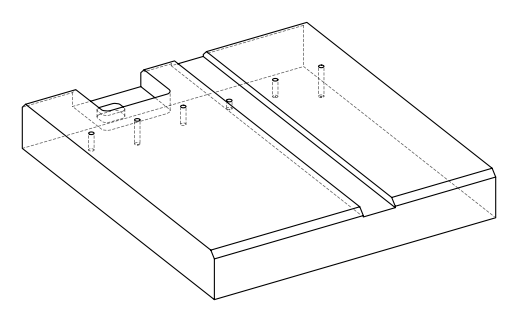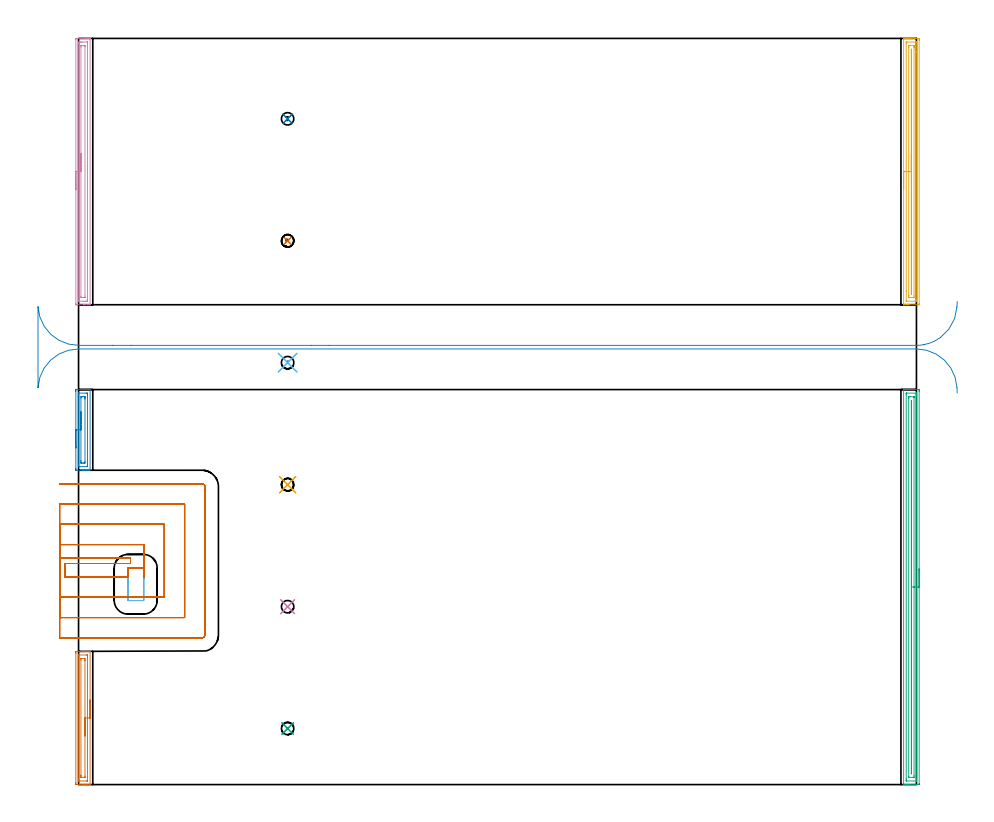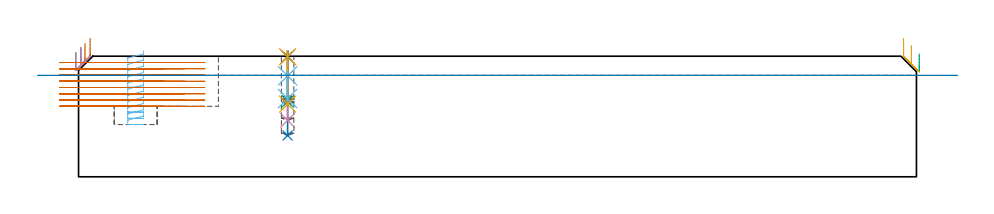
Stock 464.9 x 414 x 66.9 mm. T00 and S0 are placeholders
(PLAN: 20 operations, 4 tool changes, 43.4 min)
(1 SPOT_DRILL | STEP1POCKET | NXT0321_9005460120000 | 0.03 min | 0 mm3)
(2 SPOT_DRILL_1 | STEP1POCKET_1 | NXT0321_9005460120000 | 0.03 min | 0 mm3)
(3 SPOT_DRILL_2 | STEP1POCKET_2 | NXT0321_9005460120000 | 0.03 min | 0 mm3)
(4 SPOT_DRILL_3 | STEP1POCKET_3 | NXT0321_9005460120000 | 0.03 min | 0 mm3)
(5 SPOT_DRILL_4 | STEP1POCKET_4 | NXT0321_9005460120000 | 0.03 min | 0 mm3)
(6 SPOT_DRILL_5 | STEP1POCKET_5 | NXT0321_9005460120000 | 0.03 min | 1072 mm3)
(7 DRILL_BLIND_HOLE_INTO_CENTER | STEP1POCKET | NXT0301_040 | 0.11 min | 899 mm3)
(8 DRILL_BLIND_HOLE_INTO_CENTER_1 | STEP1POCKET_1 | NXT0301_040 | 0.19 min | 1592 mm3)
(9 DRILL_BLIND_HOLE_INTO_CENTER_2 | STEP1POCKET_2 | NXT0301_040 | 0.11 min | 896 mm3)
(10 DRILL_BLIND_HOLE_INTO_CENTER_3 | STEP1POCKET_3 | NXT0301_040 | 0.15 min | 1289 mm3)
(11 DRILL_BLIND_HOLE_INTO_CENTER_4 | STEP1POCKET_4 | NXT0301_040 | 0.12 min | 944 mm3)
(12 DRILL_BLIND_HOLE_INTO_CENTER_5 | STEP1POCKET_5 | NXT0301_040 | 0.06 min | 465 mm3)
(13 AREA_MILL | FG_CHAMFER_SURFACE | UGT0205_001 | 1.99 min | 2456 mm3)
(14 AREA_MILL_1 | FG_CHAMFER_SURFACE_1 | UGT0205_001 | 1.29 min | 1702 mm3)
(15 AREA_MILL_2 | FG_CHAMFER_SURFACE_2 | UGT0205_001 | 7.17 min | 8286 mm3)
(16 AREA_MILL_3 | FG_CHAMFER_SURFACE_3 | UGT0205_001 | 3.77 min | 4779 mm3)
(17 AREA_MILL_4 | FG_CHAMFER_SURFACE_4 | UGT0205_001 | 4.88 min | 5665 mm3)
(18 MILL_RECTANGULAR_POCKET | POCKET_RECTANGULAR_STRAIGHT | UGT0201_133 | Follow Part, ap 3.75, ae 75% | 2.31 min | 27985 mm3)
(19 MILL_SLOT | SLOT_PARTIAL_RECTANGULAR | UGT0201_133 | Follow Part, ap 3.75, ae 75% | 18.46 min | 195031 mm3)
(20 MILL_RECTANGULAR_SLOT | SLOT_RECTANGULAR | UGT0201_009 | Follow Part, ap 11.25, ae 75% | 2.6 min | 229864 mm3)
(TOOL NXT0321_9005460120000 | NC Spot Drill, 142deg, 12mm, Carbide, Uncoated | D12 PA142 FL30 Z2)
(TOOL NXT0301_040 | Carbide Drill 6.9mm [860.1-0690-035A1-MM 2214] | D6.9 PA140 FL53 Z2)
(TOOL UGT0205_001 | Chamfer Mill 20 x 3 x 45 deg. | D20 FL50 Z2)
(TOOL UGT0201_133 | Carbide End Mill 15.0 | D15 FL30 Z4)
(TOOL UGT0201_009 | End Mill 45 mm | D45 FL63 Z6)
(OP 1 SPOT_DRILL)
G17 G21 G94 G90
T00 M6
G54
G17 G0 G90 X116. Y301.7 S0 M3
G43 Z76.9 H0
G94 G81 G98 Z66.603 F250. R69.9
G80
M5
M2
(OP 2 SPOT_DRILL_1)
G17 G21 G94 G90
T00 M6
G54
G17 G0 G90 X116. Y369.4 S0 M3
G43 Z76.9 H0
G94 G81 G98 Z66.603 F250. R69.9
G80
M5
M2
(OP 3 SPOT_DRILL_2)
G17 G21 G94 G90
T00 M6
G54
G17 G0 G90 X116. Y31.1 S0 M3
G43 Z76.9 H0
G94 G81 G98 Z66.603 F250. R69.9
G80
M5
M2
(OP 4 SPOT_DRILL_3)
G17 G21 G94 G90
T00 M6
G54
G17 G0 G90 X116. Y98.7 S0 M3
G43 Z76.9 H0
G94 G81 G98 Z66.603 F250. R69.9
G80
M5
M2
(OP 5 SPOT_DRILL_4)
G17 G21 G94 G90
T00 M6
G54
G17 G0 G90 X116. Y166.4 S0 M3
G43 Z76.9 H0
G94 G81 G98 Z66.603 F250. R69.9
G80
M5
M2
(OP 6 SPOT_DRILL_5)
G17 G21 G94 G90
T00 M6
G54
G17 G0 G90 X116. Y234.1 S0 M3
G43 Z76.9 H0
G94 G81 G98 Z56.003 F250. R59.3
G80
M5
M2
(OP 7 DRILL_BLIND_HOLE_INTO_CENTER)
G17 G21 G94 G90
T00 M6
G54
G17 G0 G90 X116. Y301.7 S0 M3
G43 Z76.9 H1
G94 G81 G98 Z41.7 F250. R68.9
G80
M5
M2
(OP 8 DRILL_BLIND_HOLE_INTO_CENTER_1)
G17 G21 G94 G90
T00 M6
G54
G17 G0 G90 X116. Y369.4 S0 M3
G43 Z76.9 H1
G94 G81 G98 Z22.9 F250. R68.9
G80
M5
M2
(OP 9 DRILL_BLIND_HOLE_INTO_CENTER_2)
G17 G21 G94 G90
T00 M6
G54
G17 G0 G90 X116. Y31.1 S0 M3
G43 Z76.9 H1
G94 G81 G98 Z41.8 F250. R68.9
G80
M5
M2
(OP 10 DRILL_BLIND_HOLE_INTO_CENTER_3)
G17 G21 G94 G90
T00 M6
G54
G17 G0 G90 X116. Y98.7 S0 M3
G43 Z76.9 H1
G94 G81 G98 Z31.3 F250. R68.9
G80
M5
M2
(OP 11 DRILL_BLIND_HOLE_INTO_CENTER_4)
G17 G21 G94 G90
T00 M6
G54
G17 G0 G90 X116. Y166.4 S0 M3
G43 Z76.9 H1
G94 G81 G98 Z40.3 F250. R68.9
G80
M5
M2
(OP 12 DRILL_BLIND_HOLE_INTO_CENTER_5)
G17 G21 G94 G90
T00 M6
G54
G17 G0 G90 X116. Y234.1 S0 M3
G43 Z76.9 H1
G94 G81 G98 Z43.4 F250. R58.3
G80
M5
M2
(OP 13 AREA_MILL)
G17 G21 G94 G90
T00 M6
G54
G17 G0 G90 X6.4 Y46.95 S1061 M3
G43 Z76.9 H0
G94 G1 Y46.912 Z76.028 F250.
Y46.798 Z75.163
Y46.609 Z74.312
Y46.347 Z73.48
Y46.013 Z72.674
Y45.61 Z71.9
Y45.141 Z71.164
Y44.61 Z70.472
Y44.021 Z69.829
Y43.378 Z69.239
Y42.686 Z68.708
Y41.95 Z68.24
Y41.176 Z67.837
Y40.37 Z67.503
Y39.538 Z67.241
Y38.686 Z67.052
Y37.822 Z66.938
Y36.95 Z66.9
Y0.099
X6.394 Y0.01 Z66.892
X6.208 Y0. Z66.707
X4.602 Z65.1
X4.21 Z64.706
X4.014 Z64.511
X3.33 Z63.827
X3.134 Z63.632
X2.45 Z62.943
X-1.07 Y0.001 Z59.426
X-1.293 Y0.004 Z59.203
X-1.491 Y0.009 Z59.005
X-1.494 Y0.114 Z59.003
X-1.499 Y0.543 Z59.001
X-1.5 Y0.977 Z59.
Y72.903
X-1.499 Y73.357 Z59.001
X-1.494 Y73.786 Z59.003
X-1.491 Y73.891 Z59.005
X-1.07 Y73.9 Z59.426
X2.45 Z62.943
X3.134 Z63.632
X3.33 Z63.827
X4.014 Z64.511
X4.21 Z64.706
X4.602 Z65.1
X5.578 Z66.077
X5.97 Z66.468
X6.21 Y73.899 Z66.708
X6.394 Y73.89 Z66.892
X6.4 Y73.801 Z66.9
Y36.95
X4.986 Z65.486
X4.985 Y2.319 Z65.485
X4.983 Y2.123 Z65.483
X4.981 Y2.026 Z65.481
X4.979 Y2.011 Z65.479
X4.932 Y2.007 Z65.432
X4.842 Y2.004 Z65.342
X4.525 Y2. Z65.025
X0.69 Z61.19
X0.124 Y2.002 Z60.624
X-0.013 Y2.007 Z60.487
X-0.07 Y2.01 Z60.43
X-0.081 Y2.209 Z60.419
X-0.083 Y2.319 Z60.417
X-0.086 Y3.102 Z60.414
Y3.207
X-0.085 Y71.581 Z60.415
X-0.083 Y71.777 Z60.417
X-0.081 Y71.874 Z60.419
X-0.08 Y71.889 Z60.42
X-0.032 Y71.893 Z60.468
X0.058 Y71.896 Z60.558
X0.375 Y71.9 Z60.875
X4.21 Z64.71
X4.776 Y71.898 Z65.276
X4.913 Y71.893 Z65.413
X4.97 Y71.89 Z65.47
X4.981 Y71.691 Z65.481
X4.983 Y71.581 Z65.483
X4.986 Y70.798 Z65.486
Y70.693
Y36.95
X3.571 Z64.071
Y4.739
X3.569 Y4.095 Z64.069
X3.567 Y4.035 Z64.067
X3.565 Y4.013 Z64.065
X3.517 Y4.008 Z64.017
X3.423 Y4.001 Z63.923
X1.664 Y4. Z62.164
X1.57 Y4.003 Z62.07
X1.476 Y4.009 Z61.976
X1.335 Y4.023 Z61.835
X1.333 Y4.095 Z61.833
X1.33 Y4.337 Z61.83
X1.328 Y4.983 Z61.828
Y5.227
X1.329 Y69.161 Z61.829
X1.331 Y69.805 Z61.831
X1.333 Y69.865 Z61.833
X1.335 Y69.887 Z61.835
X1.383 Y69.892 Z61.883
X1.477 Y69.899 Z61.977
X3.236 Y69.9 Z63.736
X3.33 Y69.897 Z63.83
X3.423 Y69.891 Z63.923
X3.565 Y69.877 Z64.065
X3.567 Y69.805 Z64.067
X3.57 Y69.563 Z64.07
X3.571 Y68.917 Z64.071
Y68.673
Y36.95
Y36.078 Z64.109
Y35.213 Z64.223
Y34.362 Z64.412
Y33.53 Z64.675
Y32.724 Z65.008
Y31.95 Z65.411
Y31.214 Z65.88
Y30.522 Z66.411
Y29.879 Z67.
Y29.29 Z67.644
Y28.758 Z68.336
Y28.29 Z69.071
Y27.887 Z69.845
Y27.553 Z70.651
Y27.291 Z71.483
Y27.102 Z72.335
Y26.988 Z73.2
Y26.95 Z74.071
G0 Z76.9
M5
M2
(OP 14 AREA_MILL_1)
G17 G21 G94 G90
T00 M6
G54
G17 G0 G90 X-1.5 Y186.8 S1061 M3
G43 Z76.9 H0
Z69.
G94 G1 Y186.838 Z68.128 F250.
Y186.952 Z67.263
Y187.141 Z66.412
Y187.403 Z65.58
Y187.737 Z64.774
Y188.14 Z64.
Y188.608 Z63.264
Y189.14 Z62.572
Y189.729 Z61.929
Y190.372 Z61.34
Y191.064 Z60.808
Y191.8 Z60.34
Y192.574 Z59.937
Y193.38 Z59.603
Y194.212 Z59.341
Y195.063 Z59.152
Y195.928 Z59.038
Y196.8 Z59.
Y218.165
X-1.499 Y218.62 Z59.001
X-1.495 Y219.05 Z59.003
X-1.491 Y219.19 Z59.005
X-1.07 Y219.2 Z59.427
X2.45 Z62.944
X3.064 Z63.561
X3.33 Z63.827
X3.944 Z64.441
X4.21 Z64.706
X4.741 Z65.241
X5.438 Z65.937
X5.97 Z66.469
X6.141 Y219.199 Z66.64
X6.394 Y219.19 Z66.893
X6.4 Y219.065 Z66.9
X6.401 Y174.41 Z66.899
X6.14 Y174.4 Z66.639
X5.439 Z65.938
X4.741 Z65.24
X4.21 Z64.706
X3.944 Z64.441
X3.33 Z63.827
X3.064 Z63.562
X2.45 Z62.944
X-1.07 Y174.401 Z59.427
X-1.293 Y174.404 Z59.204
X-1.491 Y174.409 Z59.005
X-1.495 Y174.549 Z59.003
X-1.499 Y174.98 Z59.001
X-1.5 Y175.415 Z59.
Y196.8
X-0.086 Z60.414
Y216.839
X-0.084 Y217.035 Z60.416
X-0.081 Y217.133 Z60.419
X-0.079 Y217.177 Z60.421
X-0.068 Y217.19 Z60.432
X-0.023 Y217.192 Z60.477
X0.335 Y217.199 Z60.835
X4.21 Z64.71
X4.736 Y217.197 Z65.236
X4.904 Y217.19 Z65.404
X4.979 Y217.179 Z65.479
X4.984 Y216.946 Z65.484
X4.985 Y216.839 Z65.485
X4.986 Y216.054 Z65.486
X4.985 Y176.761 Z65.485
X4.984 Y176.565 Z65.484
X4.981 Y176.467 Z65.481
X4.979 Y176.423 Z65.479
X4.968 Y176.41 Z65.468
X4.923 Y176.408 Z65.423
X4.565 Y176.401 Z65.065
X0.69 Z61.19
X0.164 Y176.403 Z60.664
X-0.004 Y176.41 Z60.496
X-0.079 Y176.421 Z60.421
X-0.084 Y176.654 Z60.416
X-0.085 Y176.761 Z60.415
X-0.086 Y177.546 Z60.414
Y196.8
X1.328 Z61.828
X1.329 Y214.411 Z61.829
X1.334 Y215.058 Z61.834
X1.335 Y215.171 Z61.835
X1.438 Y215.192 Z61.938
X1.57 Y215.194 Z62.07
X2.31 Y215.2 Z62.81
X2.45 Z62.95
X3.19 Z63.69
X3.33 Y215.198 Z63.83
X3.47 Y215.194 Z63.97
X3.558 Y215.19 Z64.058
X3.564 Y215.138 Z64.064
X3.567 Y215.058 Z64.067
X3.57 Y214.814 Z64.07
X3.571 Y214.167 Z64.071
Y213.923
Y179.189
X3.566 Y178.542 Z64.066
X3.565 Y178.429 Z64.065
X3.462 Y178.409 Z63.962
X3.33 Y178.406 Z63.83
X2.59 Y178.4 Z63.09
X2.45 Z62.95
X1.71 Z62.21
X1.57 Y178.402 Z62.07
X1.43 Y178.406 Z61.93
X1.342 Y178.41 Z61.842
X1.335 Y178.462 Z61.835
X1.333 Y178.542 Z61.833
X1.33 Y178.786 Z61.83
X1.328 Y179.433 Z61.828
Y179.677
Y196.8
Y197.672 Z61.866
Y198.536 Z61.98
Y199.388 Z62.169
Y200.22 Z62.431
Y201.026 Z62.765
Y201.8 Z63.168
Y202.536 Z63.637
Y203.228 Z64.168
Y203.871 Z64.757
Y204.46 Z65.401
Y204.991 Z66.093
Y205.46 Z66.828
Y205.863 Z67.602
Y206.197 Z68.408
Y206.459 Z69.24
Y206.648 Z70.092
Y206.762 Z70.957
Y206.8 Z71.828
G0 Z76.9
M5
M2
(OP 15 AREA_MILL_2)
G17 G21 G94 G90
T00 M6
G54
G17 G0 G90 X466.4 Y119.6 S1061 M3
G43 Z76.9 H0
Z68.3
G94 G1 Y119.562 Z67.428 F250.
Y119.448 Z66.564
Y119.259 Z65.712
Y118.997 Z64.88
Y118.663 Z64.074
Y118.26 Z63.3
Y117.792 Z62.564
Y117.26 Z61.872
Y116.671 Z61.229
Y116.028 Z60.64
Y115.336 Z60.108
Y114.6 Z59.64
Y113.826 Z59.237
Y113.02 Z58.903
Y112.188 Z58.641
Y111.337 Z58.452
Y110.472 Z58.338
Y109.6 Z58.3
Y0.617
X466.398 Y0.25 Z58.301
X466.393 Y0.01 Z58.305
X466.038 Y0. Z58.659
X460.787 Z63.907
X460.247 Z64.45
X459.912 Z64.784
X459.372 Z65.324
X459.037 Z65.657
X458.077 Z66.623
X457.938 Z66.754
X457.914 Y0.001 Z66.778
X457.803 Y0.01 Z66.888
X457.8 Y0.171 Z66.9
Y219.029
X457.802 Y219.19 Z66.888
X457.937 Y219.198 Z66.755
X458.077 Y219.2 Z66.623
X458.369 Z66.331
X459.037 Z65.657
X460.247 Z64.45
X460.787 Z63.907
X465.767 Z58.93
X466.038 Y219.197 Z58.659
X466.393 Y219.19 Z58.305
X466.398 Y218.95 Z58.301
X466.4 Y218.583 Z58.3
Y218.213
Y109.6
X464.986 Z59.714
X464.985 Y2.585 Z59.715
X464.984 Y2.404 Z59.716
X464.98 Y2.048 Z59.72
X464.979 Y2.013 Z59.721
X464.92 Y2.008 Z59.78
X464.815 Y2.003 Z59.885
X464.683 Y2.001 Z60.017
X459.432 Z65.268
X459.271 Y2.007 Z65.429
X459.241 Y2.01 Z65.459
X459.221 Y2.018 Z65.479
X459.219 Y2.053 Z65.481
X459.216 Y2.222 Z65.484
X459.215 Y2.404 Z65.485
X459.214 Y3.117 Z65.486
X459.215 Y216.615 Z65.485
X459.216 Y216.796 Z65.484
X459.22 Y217.152 Z65.48
X459.221 Y217.187 Z65.479
X459.28 Y217.192 Z65.42
X459.385 Y217.197 Z65.315
X459.517 Y217.199 Z65.183
X464.768 Z59.932
X464.929 Y217.194 Z59.771
X464.96 Y217.19 Z59.74
X464.979 Y217.182 Z59.721
X464.981 Y217.147 Z59.719
X464.984 Y216.978 Z59.716
X464.985 Y216.796 Z59.715
X464.986 Y216.083 Z59.714
Y109.6
X463.572 Z61.128
X463.571 Y4.922 Z61.129
X463.569 Y4.191 Z61.131
X463.567 Y4.033 Z61.133
X463.565 Y4.014 Z61.135
X463.551 Y4.01 Z61.149
X463.506 Y4.005 Z61.194
X463.413 Y4.002 Z61.287
X462.724 Y4. Z61.976
X460.725 Y4.001 Z63.975
X460.676 Y4.004 Z64.024
X460.644 Y4.01 Z64.056
X460.635 Y4.014 Z64.065
X460.634 Y4.029 Z64.066
X460.63 Y4.191 Z64.07
X460.629 Y4.352 Z64.071
Y214.278
X460.631 Y215.009 Z64.069
X460.633 Y215.167 Z64.067
X460.635 Y215.186 Z64.065
X460.649 Y215.19 Z64.051
X460.694 Y215.195 Z64.006
X460.787 Y215.198 Z63.913
X461.476 Y215.2 Z63.224
X463.475 Y215.199 Z61.225
X463.524 Y215.196 Z61.176
X463.556 Y215.19 Z61.144
X463.565 Y215.186 Z61.135
X463.566 Y215.171 Z61.134
X463.57 Y215.009 Z61.13
X463.571 Y214.848 Z61.129
X463.572 Y109.6 Z61.128
X462.157 Z62.543
Y6.307
X462.153 Y6.19 Z62.547
X462.145 Y6.01 Z62.555
X462.1 Y6.008 Z62.6
X462.055 Y6.01 Z62.645
X462.047 Y6.19 Z62.653
X462.043 Y6.307 Z62.657
Y6.365
Y212.893
X462.047 Y213.01 Z62.653
X462.055 Y213.19 Z62.645
X462.1 Y213.192 Z62.6
X462.145 Y213.19 Z62.555
X462.153 Y213.01 Z62.547
X462.157 Y212.893 Z62.543
Y212.835
Y109.6
Y108.728 Z62.581
Y107.864 Z62.695
Y107.012 Z62.883
Y106.18 Z63.146
Y105.374 Z63.48
Y104.6 Z63.882
Y103.864 Z64.351
Y103.172 Z64.882
Y102.529 Z65.472
Y101.94 Z66.115
Y101.409 Z66.807
Y100.94 Z67.543
Y100.537 Z68.316
Y100.203 Z69.122
Y99.941 Z69.954
Y99.752 Z70.806
Y99.638 Z71.671
Y99.6 Z72.543
G0 Z76.9
M5
M2
(OP 16 AREA_MILL_3)
G17 G21 G94 G90
T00 M6
G54
G17 G0 G90 X-1.5 Y330.1 S1061 M3
G43 Z76.9 H0
Z69.
G94 G1 Y330.138 Z68.128 F250.
Y330.252 Z67.263
Y330.441 Z66.412
Y330.703 Z65.58
Y331.037 Z64.774
Y331.44 Z64.
Y331.908 Z63.264
Y332.44 Z62.572
Y333.029 Z61.929
Y333.672 Z61.34
Y334.364 Z60.808
Y335.1 Z60.34
Y335.874 Z59.937
Y336.68 Z59.603
Y337.512 Z59.341
Y338.364 Z59.152
Y339.228 Z59.038
Y340.1 Z59.
X-1.499 Y413.378 Z59.001
X-1.496 Y413.811 Z59.002
X-1.492 Y413.99 Z59.006
X-1.07 Y414. Z59.427
X3.33 Z63.824
X3.865 Z64.362
X4.21 Z64.706
X4.745 Z65.241
X5.09 Z65.585
X5.78 Z66.279
X6.063 Z66.562
X6.404 Y413.999 Z66.894
X6.4 Y413.825 Z66.9
Y266.375
X6.404 Y266.201 Z66.894
X6.063 Y266.2 Z66.562
X5.78 Z66.279
X5.09 Z65.585
X3.865 Z64.362
X3.33 Z63.824
X2.717 Z63.213
X-1.07 Y266.201 Z59.427
X-1.294 Y266.204 Z59.204
X-1.492 Y266.21 Z59.006
X-1.496 Y266.389 Z59.002
X-1.499 Y266.822 Z59.001
X-1.5 Y340.1 Z59.
X-0.086 Z60.414
X-0.085 Y411.484 Z60.415
X-0.084 Y411.591 Z60.416
X-0.079 Y411.975 Z60.421
X0.295 Y411.992 Z60.795
X0.69 Y411.997 Z61.19
X1.167 Y412. Z61.667
X1.57 Z62.07
X2.45 Z62.95
X4.687 Z65.187
X4.897 Y411.998 Z65.397
X4.929 Y411.996 Z65.429
X4.963 Y411.99 Z65.463
X4.979 Y411.985 Z65.479
X4.98 Y411.959 Z65.48
X4.985 Y411.697 Z65.485
Y268.716
X4.984 Y268.609 Z65.484
X4.979 Y268.225 Z65.479
X4.605 Y268.208 Z65.105
X4.21 Y268.203 Z64.71
X3.733 Y268.2 Z64.233
X2.853 Z63.353
X0.213 Z60.713
X0.003 Y268.202 Z60.503
X-0.029 Y268.204 Z60.471
X-0.063 Y268.21 Z60.437
X-0.079 Y268.215 Z60.421
X-0.08 Y268.241 Z60.42
X-0.085 Y268.503 Z60.415
X-0.086 Y340.1 Z60.414
X1.328 Z61.828
X1.329 Y409.155 Z61.829
X1.331 Y409.803 Z61.831
X1.333 Y409.926 Z61.833
X1.335 Y409.979 Z61.835
X1.384 Y409.992 Z61.884
X1.57 Y409.996 Z62.07
X2.257 Y410. Z62.757
X2.45 Z62.95
X3.137 Z63.637
X3.33 Y409.996 Z63.83
X3.523 Y409.99 Z64.023
X3.565 Y409.985 Z64.065
X3.568 Y409.95 Z64.068
X3.57 Y409.885 Z64.07
X3.571 Y409.803 Z64.071
Y409.558
Y271.045
X3.569 Y270.397 Z64.069
X3.567 Y270.274 Z64.067
X3.565 Y270.221 Z64.065
X3.515 Y270.208 Z64.015
X3.33 Y270.204 Z63.83
X2.643 Y270.2 Z63.143
X2.45 Z62.95
X1.763 Z62.263
X1.57 Y270.204 Z62.07
X1.377 Y270.21 Z61.877
X1.335 Y270.215 Z61.835
X1.332 Y270.25 Z61.832
X1.33 Y270.315 Z61.83
X1.329 Y270.397 Z61.829
X1.328 Y270.642 Z61.828
Y340.1
Y340.972 Z61.866
Y341.836 Z61.98
Y342.688 Z62.169
Y343.52 Z62.431
Y344.326 Z62.765
Y345.1 Z63.168
Y345.836 Z63.637
Y346.528 Z64.168
Y347.171 Z64.757
Y347.76 Z65.401
Y348.292 Z66.093
Y348.76 Z66.828
Y349.163 Z67.602
Y349.497 Z68.408
Y349.759 Z69.24
Y349.948 Z70.092
Y350.062 Z70.957
Y350.1 Z71.828
G0 Z76.9
M5
M2
(OP 17 AREA_MILL_4)
G17 G21 G94 G90
T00 M6
G54
G17 G0 G90 X457.8 Y330.1 S1061 M3
G43 Z76.9 H0
G94 G1 Y330.138 Z76.028 F250.
Y330.252 Z75.164
Y330.441 Z74.312
Y330.703 Z73.48
Y331.037 Z72.674
Y331.44 Z71.9
Y331.908 Z71.164
Y332.44 Z70.472
Y333.029 Z69.829
Y333.672 Z69.24
Y334.364 Z68.708
Y335.1 Z68.24
Y335.874 Z67.837
Y336.68 Z67.503
Y337.512 Z67.241
Y338.363 Z67.052
Y339.228 Z66.938
Y340.1 Z66.9
Y413.825
X457.802 Y413.99 Z66.888
X457.941 Y414. Z66.751
X458.084 Z66.616
X458.351 Z66.348
X459.037 Z65.658
X460.255 Z64.441
X460.787 Z63.907
X461.396 Z63.299
X465.772 Z58.926
X466.038 Y413.997 Z58.66
X466.393 Y413.99 Z58.305
X466.398 Y413.745 Z58.301
X466.4 Y413.378 Z58.3
Y413.008
Y266.822
X466.398 Y266.455 Z58.301
X466.393 Y266.21 Z58.305
X466.038 Y266.2 Z58.66
X460.787 Z63.907
X460.255 Z64.441
X459.912 Z64.784
X459.38 Z65.316
X459.037 Z65.658
X458.084 Z66.616
X457.942 Z66.751
X457.914 Y266.201 Z66.778
X457.803 Y266.21 Z66.888
X457.8 Y266.375 Z66.9
Y340.1
X459.214 Z65.486
Y411.41
X459.215 Y411.591 Z65.485
X459.219 Y411.946 Z65.481
X459.221 Y411.983 Z65.479
X459.272 Y411.99 Z65.428
X459.378 Y411.996 Z65.322
X459.512 Y411.999 Z65.188
X464.763 Z59.937
X464.929 Y411.994 Z59.771
X464.96 Y411.99 Z59.74
X464.979 Y411.981 Z59.721
X464.981 Y411.944 Z59.719
X464.985 Y411.773 Z59.715
X464.986 Y406.466 Z59.714
Y268.79
X464.985 Y268.609 Z59.715
X464.98 Y268.254 Z59.72
X464.979 Y268.217 Z59.721
X464.928 Y268.21 Z59.772
X464.822 Y268.204 Z59.878
X464.688 Y268.2 Z60.012
X459.437 Y268.201 Z65.263
X459.271 Y268.206 Z65.429
X459.24 Y268.21 Z65.46
X459.221 Y268.219 Z65.479
X459.219 Y268.256 Z65.481
X459.215 Y268.427 Z65.485
X459.214 Y273.746 Z65.486
Y340.1
X460.628 Z64.072
X460.629 Y409.072 Z64.071
X460.631 Y409.803 Z64.069
X460.633 Y409.961 Z64.067
X460.635 Y409.982 Z64.065
X460.645 Y409.99 Z64.055
X460.691 Y409.994 Z64.009
X460.787 Y409.997 Z63.913
X461.47 Y410. Z63.23
X463.22 Z61.48
X463.413 Y409.999 Z61.287
X463.477 Y409.998 Z61.223
X463.528 Y409.994 Z61.172
X463.557 Y409.991 Z61.143
X463.565 Y409.964 Z61.136
X463.568 Y409.803 Z61.132
X463.57 Y409.642 Z61.13
X463.571 Y408.91 Z61.129
Y408.748
Y271.128
X463.569 Y270.397 Z61.131
X463.567 Y270.239 Z61.133
X463.565 Y270.218 Z61.135
X463.555 Y270.21 Z61.145
X463.509 Y270.206 Z61.191
X463.413 Y270.203 Z61.287
X462.73 Y270.2 Z61.97
X460.98 Z63.72
X460.787 Y270.201 Z63.913
X460.723 Y270.202 Z63.977
X460.672 Y270.206 Z64.028
X460.643 Y270.209 Z64.057
X460.635 Y270.236 Z64.065
X460.632 Y270.397 Z64.068
X460.63 Y270.558 Z64.07
X460.629 Y271.29 Z64.071
X460.628 Y271.452 Z64.072
Y340.1
X462.043 Z62.657
Y407.686
X462.046 Y407.803 Z62.654
X462.054 Y407.99 Z62.646
X462.1 Y407.993 Z62.6
X462.146 Y407.99 Z62.554
X462.154 Y407.803 Z62.546
X462.157 Y407.686 Z62.543
Y407.628
Y272.513
X462.154 Y272.397 Z62.546
X462.146 Y272.21 Z62.554
X462.1 Y272.207 Z62.6
X462.054 Y272.21 Z62.646
X462.046 Y272.397 Z62.654
X462.043 Y272.514 Z62.657
Y272.572
Y340.1
Y340.972 Z62.695
Y341.836 Z62.809
Y342.688 Z62.998
Y343.52 Z63.26
Y344.326 Z63.594
Y345.1 Z63.997
Y345.836 Z64.466
Y346.528 Z64.997
Y347.171 Z65.586
Y347.76 Z66.229
Y348.291 Z66.922
Y348.76 Z67.657
Y349.163 Z68.431
Y349.497 Z69.237
Y349.759 Z70.069
Y349.948 Z70.921
Y350.062 Z71.786
Y350.1 Z72.657
G0 Z76.9
M5
M2
(OP 18 MILL_RECTANGULAR_POCKET)
G17 G21 G94 G90
T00 M6
G54
G17 G0 G90 X36.1 Y113.921 S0 M3
G43 Z76.9 H0
Z69.9
G94 G1 Y120.1 Z68.244 F250.
Y120.132 Z68.236
X36.074 Y120.174 Z68.222
X36.032 Y120.2 Z68.209
X27.368 Z65.888
X27.326 Y120.174 Z65.874
X27.3 Y120.132 Z65.861
Y120.1 Z65.853
Y111.15 Z63.454
Y102.2 F500.
X27.305 Y102.145
X27.345 Y102.105
X27.4 Y102.1
X36.
X36.055 Y102.105
X36.095 Y102.145
X36.1 Y102.2
Y120.1
X36.095 Y120.155
X36.055 Y120.195
X36. Y120.2
X27.4
X27.345 Y120.195
X27.305 Y120.155
X27.3 Y120.1
Y111.15
Y110.15
G0 X36.1 Y113.921 Z66.454
G1 Y120.1 Z64.799 F250.
Y120.132 Z64.79
X36.074 Y120.174 Z64.777
X36.032 Y120.2 Z64.764
X27.368 Z62.442
X27.326 Y120.174 Z62.429
X27.3 Y120.132 Z62.416
Y120.1 Z62.407
Y111.15 Z60.009
Y102.2 F500.
X27.305 Y102.145
X27.345 Y102.105
X27.4 Y102.1
X36.
X36.055 Y102.105
X36.095 Y102.145
X36.1 Y102.2
Y120.1
X36.095 Y120.155
X36.055 Y120.195
X36. Y120.2
X27.4
X27.345 Y120.195
X27.305 Y120.155
X27.3 Y120.1
Y111.15
Y110.15
G0 X36.1 Y113.921 Z63.009
G1 Y120.1 Z61.353 F250.
Y120.132 Z61.345
X36.074 Y120.174 Z61.332
X36.032 Y120.2 Z61.318
X27.368 Z58.997
X27.326 Y120.174 Z58.984
X27.3 Y120.132 Z58.97
Y120.1 Z58.962
Y111.15 Z56.564
Y102.2 F500.
X27.305 Y102.145
X27.345 Y102.105
X27.4 Y102.1
X36.
X36.055 Y102.105
X36.095 Y102.145
X36.1 Y102.2
Y120.1
X36.095 Y120.155
X36.055 Y120.195
X36. Y120.2
X27.4
X27.345 Y120.195
X27.305 Y120.155
X27.3 Y120.1
Y111.15
Y110.15
G0 X36.1 Y113.921 Z59.564
G1 Y120.1 Z57.908 F250.
Y120.132 Z57.899
X36.074 Y120.174 Z57.886
X36.032 Y120.2 Z57.873
X27.368 Z55.551
X27.326 Y120.174 Z55.538
X27.3 Y120.132 Z55.525
Y120.1 Z55.516
Y111.15 Z53.118
Y102.2 F500.
X27.305 Y102.145
X27.345 Y102.105
X27.4 Y102.1
X36.
X36.055 Y102.105
X36.095 Y102.145
X36.1 Y102.2
Y120.1
X36.095 Y120.155
X36.055 Y120.195
X36. Y120.2
X27.4
X27.345 Y120.195
X27.305 Y120.155
X27.3 Y120.1
Y111.15
Y110.15
G0 X36.1 Y113.921 Z56.118
G1 Y120.1 Z54.463 F250.
Y120.132 Z54.454
X36.074 Y120.174 Z54.441
X36.032 Y120.2 Z54.427
X27.368 Z52.106
X27.326 Y120.174 Z52.093
X27.3 Y120.132 Z52.079
Y120.1 Z52.071
Y111.15 Z49.673
Y102.2 F500.
X27.305 Y102.145
X27.345 Y102.105
X27.4 Y102.1
X36.
X36.055 Y102.105
X36.095 Y102.145
X36.1 Y102.2
Y120.1
X36.095 Y120.155
X36.055 Y120.195
X36. Y120.2
X27.4
X27.345 Y120.195
X27.305 Y120.155
X27.3 Y120.1
Y111.15
Y110.15
G0 X36.1 Y113.921 Z52.673
G1 Y120.1 Z51.017 F250.
Y120.132 Z51.008
X36.074 Y120.174 Z50.995
X36.032 Y120.2 Z50.982
X27.368 Z48.66
X27.326 Y120.174 Z48.647
X27.3 Y120.132 Z48.634
Y120.1 Z48.625
Y111.15 Z46.227
Y102.2 F500.
X27.305 Y102.145
X27.345 Y102.105
X27.4 Y102.1
X36.
X36.055 Y102.105
X36.095 Y102.145
X36.1 Y102.2
Y120.1
X36.095 Y120.155
X36.055 Y120.195
X36. Y120.2
X27.4
X27.345 Y120.195
X27.305 Y120.155
X27.3 Y120.1
Y111.15
Y110.15
G0 X36.1 Y113.921 Z49.227
G1 Y120.1 Z47.572 F250.
Y120.132 Z47.563
X36.074 Y120.174 Z47.55
X36.032 Y120.2 Z47.537
X27.368 Z45.215
X27.326 Y120.174 Z45.202
X27.3 Y120.132 Z45.189
Y120.1 Z45.18
Y111.15 Z42.782
Y102.2 F500.
X27.305 Y102.145
X27.345 Y102.105
X27.4 Y102.1
X36.
X36.055 Y102.105
X36.095 Y102.145
X36.1 Y102.2
Y120.1
X36.095 Y120.155
X36.055 Y120.195
X36. Y120.2
X27.4
X27.345 Y120.195
X27.305 Y120.155
X27.3 Y120.1
Y111.15
Y110.15
G0 X36.1 Y113.921 Z45.782
G1 Y120.1 Z44.126 F250.
Y120.132 Z44.118
X36.074 Y120.174 Z44.104
X36.032 Y120.2 Z44.091
X27.368 Z41.77
X27.326 Y120.174 Z41.756
X27.3 Y120.132 Z41.743
Y120.1 Z41.734
Y111.15 Z39.336
Y102.2 F500.
X27.305 Y102.145
X27.345 Y102.105
X27.4 Y102.1
X36.
X36.055 Y102.105
X36.095 Y102.145
X36.1 Y102.2
Y120.1
X36.095 Y120.155
X36.055 Y120.195
X36. Y120.2
X27.4
X27.345 Y120.195
X27.305 Y120.155
X27.3 Y120.1
Y111.15
Y110.15
G0 X36.1 Y113.921 Z42.336
G1 Y120.1 Z40.681 F250.
Y120.132 Z40.672
X36.074 Y120.174 Z40.659
X36.032 Y120.2 Z40.646
X27.368 Z38.324
X27.326 Y120.174 Z38.311
X27.3 Y120.132 Z38.298
Y120.1 Z38.289
Y111.15 Z35.891
Y102.2 F500.
X27.305 Y102.145
X27.345 Y102.105
X27.4 Y102.1
X36.
X36.055 Y102.105
X36.095 Y102.145
X36.1 Y102.2
Y120.1
X36.095 Y120.155
X36.055 Y120.195
X36. Y120.2
X27.4
X27.345 Y120.195
X27.305 Y120.155
X27.3 Y120.1
Y111.15
Y110.15
G0 X36.1 Y113.921 Z38.891
G1 Y120.1 Z37.235 F250.
Y120.132 Z37.227
X36.074 Y120.174 Z37.213
X36.032 Y120.2 Z37.2
X27.368 Z34.879
X27.326 Y120.174 Z34.865
X27.3 Y120.132 Z34.852
Y120.1 Z34.844
Y111.15 Z32.445
Y102.2 F500.
X27.305 Y102.145
X27.345 Y102.105
X27.4 Y102.1
X36.
X36.055 Y102.105
X36.095 Y102.145
X36.1 Y102.2
Y120.1
X36.095 Y120.155
X36.055 Y120.195
X36. Y120.2
X27.4
X27.345 Y120.195
X27.305 Y120.155
X27.3 Y120.1
Y111.15
Y110.15
G0 X36.1 Y113.921 Z35.445
G1 Y120.1 Z33.79 F250.
Y120.132 Z33.781
X36.074 Y120.174 Z33.768
X36.032 Y120.2 Z33.755
X27.368 Z31.433
X27.326 Y120.174 Z31.42
X27.3 Y120.132 Z31.407
Y120.1 Z31.398
Y111.15 Z29.
Y102.2 F500.
X27.305 Y102.145
X27.345 Y102.105
X27.4 Y102.1
X36.
X36.055 Y102.105
X36.095 Y102.145
X36.1 Y102.2
Y120.1
X36.095 Y120.155
X36.055 Y120.195
X36. Y120.2
X27.4
X27.345 Y120.195
X27.305 Y120.155
X27.3 Y120.1
Y111.15
Y110.15
G0 Z76.9
M5
M2
(OP 19 MILL_SLOT)
G17 G21 G94 G90
T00 M6
G54
G17 G0 G90 X-10.5 Y125.65 S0 M3
G43 Z76.9 H0
Z63.425
G94 G1 X-7.5 F250.
X28.85 F500.
Y122.65
X-7.5
Y115.15
X27.3
Y119.089
X27.287 Y119.858
X27.298 Y120.098
X27.391 Y120.196
X28.677 Y120.2
X35.281
X35.904 Y120.21
G2 X36.109 Y120.061 R0.177
G1 X36.1 Y115.15
X36.35
Y133.15
X-7.5
X-10.5 F250.
Y103.9
X-7.5
X27.3 F500.
X30.3 F250.
X33.1
X36.1
X47.6 F500.
Y144.4
X-7.5
X-10.5 F250.
Y92.65
X-7.5
X58.85 F500.
Y155.65
X-7.5
X-10.5 F250.
Y81.4
X-7.5
X68.5 F500.
G3 X70.1 Y83. R1.6
G1 Y165.3
G3 X68.5 Y166.9 R1.6
G1 X-7.5
X-10.5 F250.
G0 Y125.65 Z59.95
G1 X-7.5
X28.85 F500.
Y122.65
X-7.5
Y115.15
X27.3
Y119.089
X27.299 Y119.137
X27.287 Y119.858
X27.297 Y120.094
X27.299 Y120.099
X27.391 Y120.196
X28.708 Y120.2
X35.906 Y120.211
X35.95 Y120.222
X35.991 Y120.203
X36.054 Y120.178
X36.098 Y120.125
X36.109 Y120.058
X36.1 Y115.15
X36.35
Y133.15
X-7.5
X-10.5 F250.
Y103.9
X-7.5
X27.3 F500.
X30.3 F250.
X33.1
X36.1
X47.6 F500.
Y144.4
X-7.5
X-10.5 F250.
Y92.65
X-7.5
X58.85 F500.
Y155.65
X-7.5
X-10.5 F250.
Y81.4
X-7.5
X68.5 F500.
G3 X70.1 Y83. R1.6
G1 Y165.3
G3 X68.5 Y166.9 R1.6
G1 X-7.5
X-10.5 F250.
G0 Y125.65 Z56.475
G1 X-7.5
X28.85 F500.
Y122.65
X-7.5
Y115.15
X27.3
Y119.089
X27.299 Y119.137
X27.287 Y119.858
X27.296 Y120.062
X27.31 Y120.117
X27.405 Y120.202
X35.905 Y120.211
X35.95 Y120.222
X35.991 Y120.203
X36.054 Y120.178
X36.098 Y120.125
X36.109 Y120.058
X36.1 Y115.15
X36.35
Y133.15
X-7.5
X-10.5 F250.
Y103.9
X-7.5
X27.3 F500.
X30.3 F250.
X33.1
X36.1
X47.6 F500.
Y144.4
X-7.5
X-10.5 F250.
Y92.65
X-7.5
X58.85 F500.
Y155.65
X-7.5
X-10.5 F250.
Y81.4
X-7.5
X68.5 F500.
G3 X70.1 Y83. R1.6
G1 Y165.3
G3 X68.5 Y166.9 R1.6
G1 X-7.5
X-10.5 F250.
G0 Y125.65 Z53.
G1 X-7.5
X28.85 F500.
Y122.65
X-7.5
Y115.15
X27.3
Y119.089
X27.287 Y119.858
X27.298 Y120.098
X27.391 Y120.196
X28.677 Y120.2
X35.281
X35.904 Y120.21
G2 X36.109 Y120.061 R0.177
G1 X36.1 Y115.15
X36.35
Y133.15
X-7.5
X-10.5 F250.
Y103.9
X-7.5
X27.3 F500.
X30.3 F250.
X33.1
X36.1
X47.6 F500.
Y144.4
X-7.5
X-10.5 F250.
Y92.65
X-7.5
X58.85 F500.
Y155.65
X-7.5
X-10.5 F250.
Y81.4
X-7.5
X68.5 F500.
G3 X70.1 Y83. R1.6
G1 Y165.3
G3 X68.5 Y166.9 R1.6
G1 X-7.5
X-10.5 F250.
G0 Y125.65 Z49.525
G1 X-7.5
X28.85 F500.
Y122.65
X-7.5
Y115.15
X27.3
Y119.089
X27.287 Y119.858
X27.298 Y120.098
X27.391 Y120.196
X28.677 Y120.2
X35.281
X35.904 Y120.21
G2 X36.109 Y120.061 R0.177
G1 X36.1 Y115.15
X36.35
Y133.15
X-7.5
X-10.5 F250.
Y103.9
X-7.5
X27.3 F500.
X30.3 F250.
X33.1
X36.1
X47.6 F500.
Y144.4
X-7.5
X-10.5 F250.
Y92.65
X-7.5
X58.85 F500.
Y155.65
X-7.5
X-10.5 F250.
Y81.4
X-7.5
X68.5 F500.
G3 X70.1 Y83. R1.6
G1 Y165.3
G3 X68.5 Y166.9 R1.6
G1 X-7.5
X-10.5 F250.
G0 Y125.65 Z46.05
G1 X-7.5
X28.85 F500.
Y122.65
X-7.5
Y115.15
X27.3
Y119.089
X27.287 Y119.858
X27.299 Y120.099
X27.391 Y120.196
X28.677 Y120.2
X35.281
X35.904 Y120.21
G2 X36.109 Y120.061 R0.177
G1 X36.1 Y115.15
X36.35
Y133.15
X-7.5
X-10.5 F250.
Y103.9
X-7.5
X27.3 F500.
X30.3 F250.
X33.1
X36.1
X47.6 F500.
Y144.4
X-7.5
X-10.5 F250.
Y92.65
X-7.5
X58.85 F500.
Y155.65
X-7.5
X-10.5 F250.
Y81.4
X-7.5
X68.5 F500.
G3 X70.1 Y83. R1.6
G1 Y165.3
G3 X68.5 Y166.9 R1.6
G1 X-7.5
X-10.5 F250.
G0 Y125.65 Z42.575
G1 X-7.5
X28.85 F500.
Y122.65
X-7.5
Y115.15
X27.3
Y119.089
X27.287 Y119.858
X27.298 Y120.098
X27.392 Y120.197
X28.677 Y120.2
X35.281
X35.904 Y120.21
G2 X36.109 Y120.061 R0.177
G1 X36.1 Y115.15
X36.35
Y133.15
X-7.5
X-10.5 F250.
Y103.9
X-7.5
X27.3 F500.
X30.3 F250.
X33.1
X36.1
X47.6 F500.
Y144.4
X-7.5
X-10.5 F250.
Y92.65
X-7.5
X58.85 F500.
Y155.65
X-7.5
X-10.5 F250.
Y81.4
X-7.5
X68.5 F500.
G3 X70.1 Y83. R1.6
G1 Y165.3
G3 X68.5 Y166.9 R1.6
G1 X-7.5
X-10.5 F250.
G0 Y125.65 Z39.1
G1 X-7.5
X28.85 F500.
Y122.65
X-7.5
Y115.15
X27.3
Y119.089
X27.287 Y119.858
X27.298 Y120.098
X27.394 Y120.197
X35.904 Y120.21
G2 X36.109 Y120.061 R0.177
G1 X36.1 Y115.15
X36.35
Y133.15
X-7.5
X-10.5 F250.
Y103.9
X-7.5
X27.3 F500.
X30.3 F250.
X33.1
X36.1
X47.6 F500.
Y144.4
X-7.5
X-10.5 F250.
Y92.65
X-7.5
X58.85 F500.
Y155.65
X-7.5
X-10.5 F250.
Y81.4
X-7.5
X68.5 F500.
G3 X70.1 Y83. R1.6
G1 Y165.3
G3 X68.5 Y166.9 R1.6
G1 X-7.5
X-10.5 F250.
G0 Z76.9
M5
M2
(OP 20 MILL_RECTANGULAR_SLOT)
G17 G21 G94 G90
T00 M6
G54
G17 G0 G90 X487.525 Y268.034 S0 M3
G43 Z76.9 H0
Z56.3
G94 G1 X487.37 Y265.038 F250.
G2 X478.16 Y248.023 R22.5 F500.
X469.057 Y244.087 R22.5 F439.
X464.9 Y243.7 R22.5 F360.
G1 X139.081
X129.081 F426.
X29.081 F352.
X19.081 F404.
X0. F500.
G2 X-22.47 Y265.038 R22.5
G1 X-22.5
Y220.362
X-22.47
G2 X0. Y241.7 R22.5
G1 X464.9
G2 X487.37 Y220.362 R22.5
G1 X487.525 Y217.366 F250.
G0 Z76.9
M5
M2
